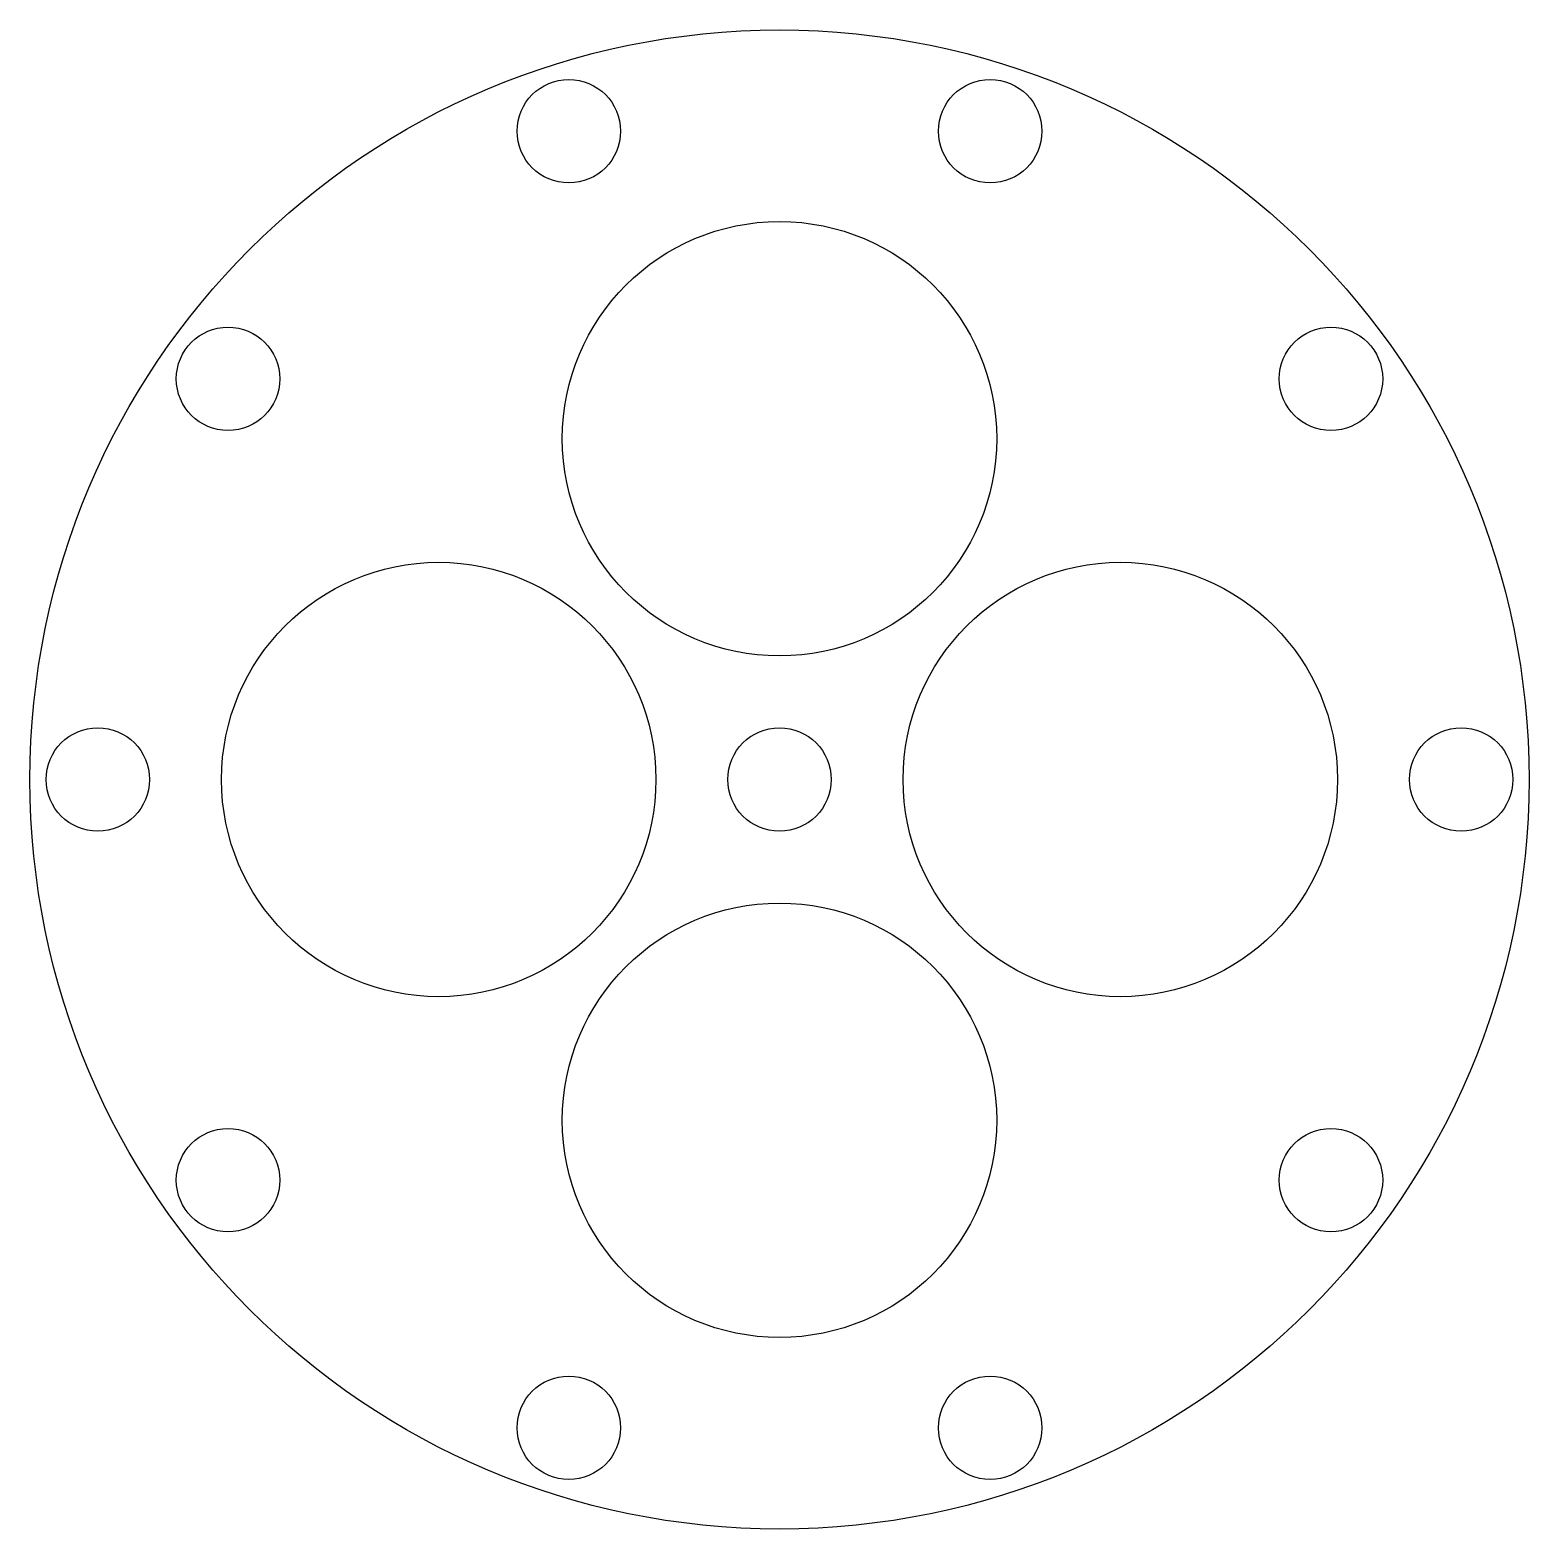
# Model space of a CAD drawing. Header units: millimetres. Extents: x -146 to 146, y -146 to 146.
import ezdxf

# ---------------------------------------------------------------- set-up
doc = ezdxf.new("R2010")
doc.units = ezdxf.units.MM
doc.layers.add('Shape', color=7, linetype='CONTINUOUS')

msp = doc.modelspace()

# ---------------------------------------------------------------- linework, layer by layer
at = {"layer": 'Shape'}
for p, q in [((-30.9663, 126.312), (-30.9663, 126.312, 5)), ((-30.9663, 126.312), (-30.9663, 126.312, 5)), ((51.1163, 126.312), (51.1163, 126.312, 5)), ((51.1163, 126.312), (51.1163, 126.312, 5)), ((-97.3726, 78.0652), (-97.3726, 78.0652, 5)), ((-97.3726, 78.0652), (-97.3726, 78.0652, 5)), ((117.523, 78.0652), (117.523, 78.0652, 5)), ((117.523, 78.0652), (117.523, 78.0652, 5)), ((42.315, 66.4062), (42.315, 66.4062, 5)), ((42.315, 66.4062), (42.315, 66.4062, 5)), ((-122.737, 0), (-122.737, 0, 5)), ((-122.737, 0), (-122.737, 0, 5)), ((-24.0913, 0), (-24.0913, 0, 5)), ((-24.0913, 0), (-24.0913, 0, 5)), ((10.075, 0), (10.075, 0, 5)), ((10.075, 0), (10.075, 0, 5)), ((108.721, 0), (108.721, 0, 5)), ((108.721, 0), (108.721, 0, 5)), ((142.887, 0), (142.887, 0, 5)), ((142.887, 0), (142.887, 0, 5)), ((146.037, 0), (146.037, 0, 5)), ((146.037, 0), (146.037, 0, 5)), ((42.315, -66.4063), (42.315, -66.4063, 5)), ((42.315, -66.4063), (42.315, -66.4063, 5)), ((-97.3726, -78.0652), (-97.3726, -78.0652, 5)), ((-97.3726, -78.0652), (-97.3726, -78.0652, 5)), ((117.523, -78.0652), (117.523, -78.0652, 5)), ((117.523, -78.0652), (117.523, -78.0652, 5)), ((-30.9663, -126.312), (-30.9663, -126.312, 5)), ((-30.9663, -126.312), (-30.9663, -126.312, 5)), ((51.1163, -126.312), (51.1163, -126.312, 5)), ((51.1163, -126.312), (51.1163, -126.312, 5))]:
    msp.add_line(p, q, dxfattribs=at)
for centre, radius in [((0, 0), 146.037), ((0, 0), 146.037), ((0, 0), 146.037), ((0, 0), 146.037), ((-41.0413, 126.312), 10.075), ((-41.0413, 126.312), 10.075), ((-41.0413, 126.312), 10.075), ((-41.0413, 126.312), 10.075), ((41.0413, 126.312), 10.075), ((41.0413, 126.312), 10.075), ((41.0413, 126.312), 10.075), ((41.0413, 126.312), 10.075), ((0, 66.4062), 42.315), ((0, 66.4062), 42.315), ((0, 66.4062), 42.315), ((0, 66.4062), 42.315), ((-107.448, 78.0652), 10.075), ((-107.448, 78.0652), 10.075), ((-107.448, 78.0652), 10.075), ((-107.448, 78.0652), 10.075), ((107.448, 78.0652), 10.075), ((107.448, 78.0652), 10.075), ((107.448, 78.0652), 10.075), ((107.448, 78.0652), 10.075), ((-66.4062, 0), 42.315), ((-66.4062, 0), 42.315), ((-66.4062, 0), 42.315), ((-66.4062, 0), 42.315), ((66.4062, 0), 42.315), ((66.4062, 0), 42.315), ((66.4062, 0), 42.315), ((66.4062, 0), 42.315), ((-132.812, 0), 10.075), ((-132.812, 0), 10.075), ((-132.812, 0), 10.075), ((-132.812, 0), 10.075), ((0, 0), 10.075), ((0, 0), 10.075), ((0, 0), 10.075), ((0, 0), 10.075), ((132.812, 0), 10.075), ((132.812, 0), 10.075), ((132.812, 0), 10.075), ((132.812, 0), 10.075), ((0, -66.4062), 42.315), ((0, -66.4062), 42.315), ((0, -66.4062), 42.315), ((0, -66.4062), 42.315), ((-107.448, -78.0652), 10.075), ((-107.448, -78.0652), 10.075), ((-107.448, -78.0652), 10.075), ((-107.448, -78.0652), 10.075), ((107.448, -78.0652), 10.075), ((107.448, -78.0652), 10.075), ((107.448, -78.0652), 10.075), ((107.448, -78.0652), 10.075), ((-41.0413, -126.312), 10.075), ((-41.0413, -126.312), 10.075), ((-41.0413, -126.312), 10.075), ((-41.0413, -126.312), 10.075), ((41.0413, -126.312), 10.075), ((41.0413, -126.312), 10.075), ((41.0413, -126.312), 10.075), ((41.0413, -126.312), 10.075)]:
    msp.add_circle(centre, radius, dxfattribs=at)

doc.saveas('drawing.dxf')
